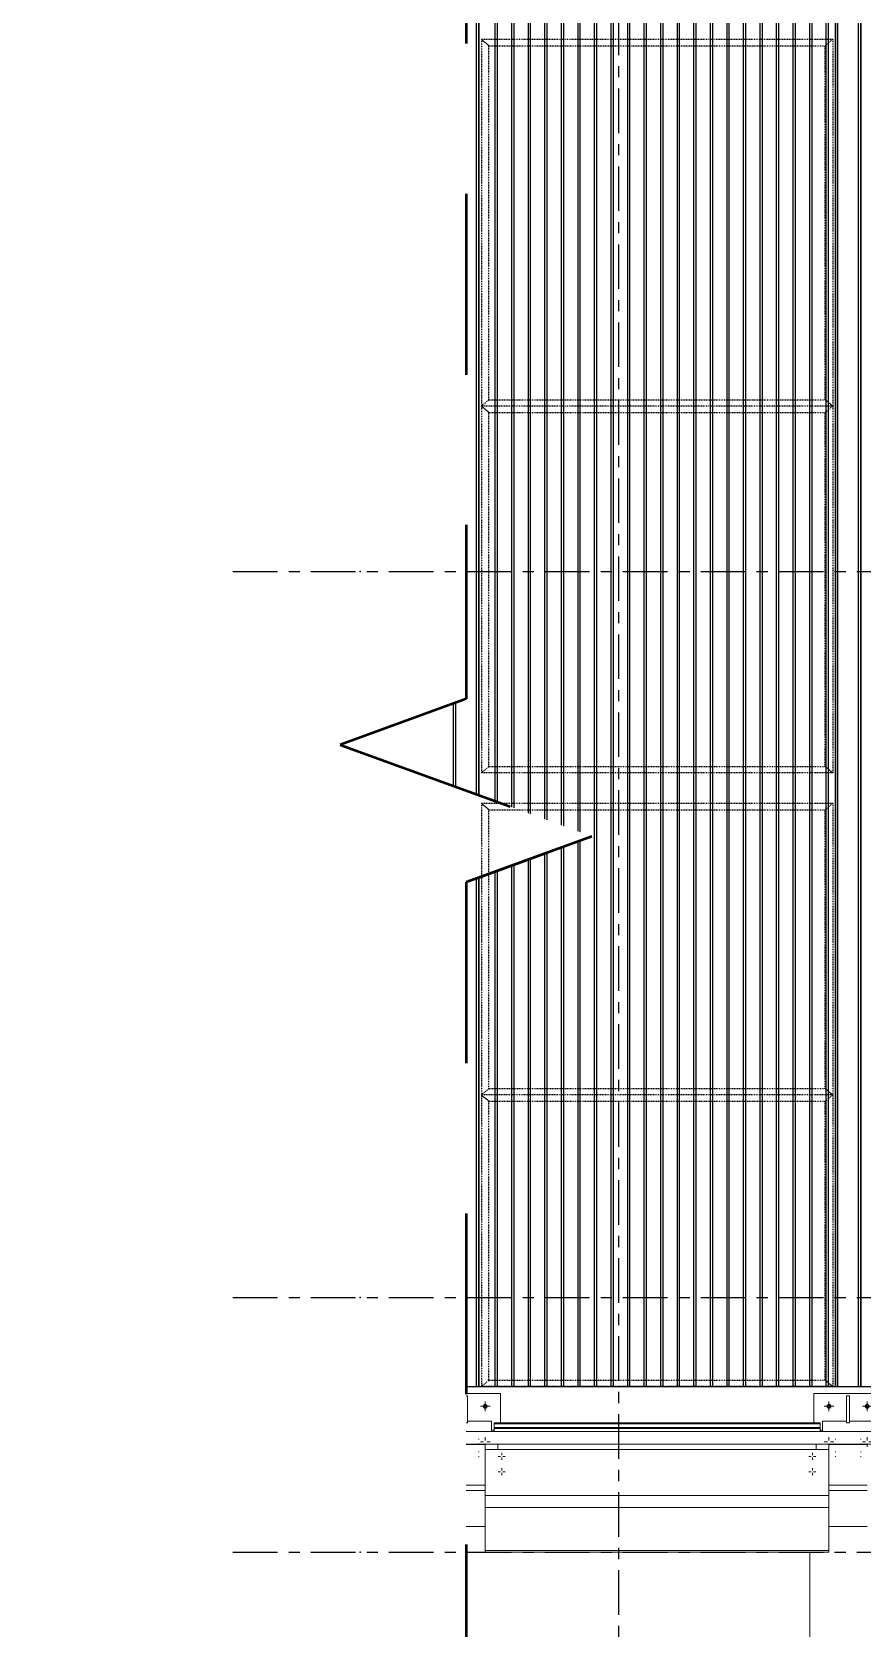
# Model space of a CAD drawing. Header units: millimetres. Extents: x 3774 to 718460, y -768339 to 192544.
# Drawn here: x 435251 to 438511, y -728615 to -722347 of the extents above; entities that cross this region are included whole.
import ezdxf
from ezdxf.enums import TextEntityAlignment as Align
from ezdxf.xclip import XClip

# ---------------------------------------------------------------- set-up
doc = ezdxf.new("R2010")
doc.units = ezdxf.units.MM
doc.header["$XCLIPFRAME"] = 0
doc.set_wipeout_variables(frame=1)
for name, pattern in [('TA_GL_000.70000', [1.925, 0.7, -0.175, 0.175, -0.175, 0.7]), ('TA_HL_001.00000', [6.5, 3.55, -2.95]), ('TA_HL_004.00000', [26, 14.2, -11.8]), ('XKITLINE00', [0]), ('XKITLINE02', [4, 2, -2])]:
    doc.linetypes.add(name, pattern=pattern)
for name, color, linetype in [('000 - 0_SYM_DWG_BREAKER_MAIN_COLOR_1', 7, 'Continuous'), ('000 - 0_SYM_DWG_BREAKER_WIPEOUT_', 7, 'Continuous'), ('000 - 0_SYM_DWG_GRID-BUBBLE_MAIN_COLOR_1', 7, 'Continuous'), ('000 - 0_SYM_DWG_GRIDLINE_MAIN_COLOR_251', 7, 'Continuous'), ('010 - ASPG_EXTR_MAIN_COLOR_2', 7, 'Continuous'), ('010 - ASPG_EXTR_WIPEOUT_', 7, 'Continuous'), ('010 - ASPG_FRAMING_MAIN_COLOR_1', 7, 'Continuous'), ('010 - ASPG_FRAMING_SUB_COLOR_2', 7, 'Continuous'), ('010 - ASPG_FRAMING_SUB_COLOR_3', 7, 'Continuous')]:
    doc.layers.add(name, color=color, linetype=linetype)
doc.layers.add('Bolt', color=7, linetype='Continuous', lineweight=0)
doc.layers.add('Part', color=7, linetype='Continuous', lineweight=0)
doc.styles.add('ARIAL', font='arial.ttf')
doc.styles.add('TA', font='', dxfattribs={"height": 4.5})
doc.styles.get('TA').set_extended_font_data('Cordia New')

# ---------------------------------------------------------------- blocks, each defined once
blk = doc.blocks.new('*U5909')
at = {"color": 7}
blk.add_wipeout([(28.31, 203.14), (0, 202.87), (0, 7.2), (9.89, 3.6), (-9.89, -3.6), (0, -7.2), (0, -167.12), (28.31, -166.85)], dxfattribs=at).dxf.layer = '000 - 0_SYM_DWG_BREAKER_WIPEOUT_'
at = {"layer": '000 - 0_SYM_DWG_BREAKER_MAIN_COLOR_1', "color": 7, "linetype": 'ByBlock', "lineweight": -2}
for p, q in [((0, 202.87), (0, 7.2)), ((0, 7.2), (9.89, 3.6)), ((9.89, 3.6), (-9.89, -3.6)), ((-9.89, -3.6), (0, -7.2)), ((0, -7.2), (0, -167.12))]:
    blk.add_line(p, q, dxfattribs=at)
blk = doc.blocks.new('*A6193501')
at = {"layer": 'Part', "color": 7, "linetype": 'XKITLINE00', "lineweight": 0}
blk.add_line((2179.569525, -87.253462), (2328.969438, -87.253462), dxfattribs=at)
blk = doc.blocks.new('*A6203502')
at = {"layer": 'Part', "color": 7, "linetype": 'XKITLINE00', "lineweight": 0}
for p, q in [((2286.209518, -104.053462), (2264.929525, -104.053462)), ((2264.929525, -104.573462), (2264.929525, -104.053462)), ((2286.209518, -104.573462), (2286.209518, -104.053462)), ((2286.209518, -104.573462), (2264.929525, -104.573462))]:
    blk.add_line(p, q, dxfattribs=at)
blk = doc.blocks.new('*A6213503')
at = {"layer": 'Part', "color": 7, "linetype": 'XKITLINE00', "lineweight": 0}
for p, q in [((2283.569603, -104.573462), (2283.569603, -104.621462)), ((2283.569603, -104.621462), (2284.369603, -104.621462)), ((2284.369603, -104.621462), (2284.369603, -104.573462))]:
    blk.add_line(p, q, dxfattribs=at)
blk = doc.blocks.new('*A6243506')
at = {"layer": 'Part', "color": 7, "linetype": 'XKITLINE00', "lineweight": 0}
for p, q in [((2286.209518, -92.053462), (2264.929525, -92.053462)), ((2264.929525, -92.573462), (2264.929525, -92.053462)), ((2286.209518, -92.573462), (2286.209518, -92.053462)), ((2286.209518, -92.573462), (2264.929525, -92.573462))]:
    blk.add_line(p, q, dxfattribs=at)
blk = doc.blocks.new('*A6293511')
at = {"layer": 'Part', "color": 7, "linetype": 'XKITLINE00', "lineweight": 0}
for p, q in [((2283.569603, -92.573462), (2283.569603, -92.621462)), ((2283.569603, -92.621462), (2284.369603, -92.621462)), ((2284.369603, -92.621462), (2284.369603, -92.573462))]:
    blk.add_line(p, q, dxfattribs=at)
blk = doc.blocks.new('*A6303512')
at = {"layer": 'Part', "color": 7, "linetype": 'XKITLINE00', "lineweight": 0}
for p, q in [((2283.089603, -87.413462), (2282.929603, -87.253462)), ((2284.849603, -87.413462), (2283.089603, -87.413462)), ((2285.009603, -87.253462), (2284.849603, -87.413462))]:
    blk.add_line(p, q, dxfattribs=at)
blk = doc.blocks.new('*A6313513')
at = {"layer": 'Part', "color": 7, "linetype": 'XKITLINE00', "lineweight": 0}
for p, q in [((2283.089603, -87.493462), (2283.089603, -87.413462)), ((2283.089603, -87.413462), (2284.849603, -87.413462)), ((2283.089603, -87.493462), (2284.849603, -87.493462)), ((2284.849603, -87.493462), (2284.849603, -87.413462))]:
    blk.add_line(p, q, dxfattribs=at)
blk = doc.blocks.new('*A6363518')
at = {"layer": 'Part', "color": 7, "linetype": 'XKITLINE00', "lineweight": 0}
for p, q in [((2328.169484, -128.668902), (2192.969406, -128.668902)), ((2328.169484, -129.068902), (2192.969406, -129.068902))]:
    blk.add_line(p, q, dxfattribs=at)
blk = doc.blocks.new('*A6373519')
at = {"layer": 'Part', "color": 7, "linetype": 'XKITLINE00', "lineweight": 0}
for p, q in [((2328.969518, -124.453462), (2179.563596, -124.453462)), ((2274.969484, -131.653462), (2276.169484, -131.653462)), ((2286.969484, -131.653462), (2288.169484, -131.653462))]:
    blk.add_line(p, q, dxfattribs=at)
blk = doc.blocks.new('*A6383520')
at = {"layer": 'Part', "color": 7, "linetype": 'XKITLINE00', "lineweight": 0}
for p, q in [((2284.369603, -87.573462), (2283.569603, -87.573462)), ((2283.569603, -92.053462), (2283.569603, -87.573462)), ((2284.369603, -92.053462), (2284.369603, -87.573462)), ((2283.569603, -104.053462), (2283.569603, -92.621462)), ((2284.369603, -104.053462), (2284.369603, -92.621462)), ((2283.569603, -116.053462), (2283.569603, -104.621462)), ((2284.369603, -116.053462), (2284.369603, -104.621462)), ((2283.569603, -124.133462), (2283.569603, -116.621462)), ((2284.369603, -124.133462), (2284.369603, -116.621462)), ((2283.569603, -124.133462), (2284.369603, -124.133462))]:
    blk.add_line(p, q, dxfattribs=at)
blk = doc.blocks.new('*A6393521')
at = {"layer": 'Part', "color": 7, "linetype": 'XKITLINE00', "lineweight": 0}
for p, q in [((2276.169484, -131.053462), (2276.169484, -129.233462)), ((2286.969484, -129.233462), (2276.169484, -129.233462)), ((2286.969484, -132.405462), (2286.969484, -129.233462)), ((2276.169484, -130.67527), (2286.969484, -130.67527)), ((2276.169484, -131.053462), (2276.169484, -132.453462)), ((2286.969484, -131.053462), (2276.169484, -131.053462)), ((2276.169484, -132.405462), (2286.969484, -132.405462)), ((2286.969484, -132.453462), (2276.169484, -132.453462)), ((2286.969484, -132.405462), (2286.969484, -132.453462))]:
    blk.add_line(p, q, dxfattribs=at)
blk = doc.blocks.new('*A6403522')
at = {"layer": 'Part', "color": 7, "linetype": 'XKITLINE00', "lineweight": 0}
for p, q in [((2286.209518, -116.053462), (2264.929525, -116.053462)), ((2264.929525, -116.573462), (2264.929525, -116.053462)), ((2286.209518, -116.573462), (2286.209518, -116.053462)), ((2286.209518, -116.573462), (2264.929525, -116.573462))]:
    blk.add_line(p, q, dxfattribs=at)
blk = doc.blocks.new('*A6413523')
at = {"layer": 'Part', "color": 7, "linetype": 'XKITLINE00', "lineweight": 0}
for p, q in [((2276.36952, -128.619931), (2276.44952, -128.619931)), ((2276.36952, -128.622652), (2276.44952, -128.622652)), ((2276.44952, -128.391525), (2276.44952, -128.535285)), ((2276.44952, -128.391525), (2286.68952, -128.391525)), ((2276.44952, -128.422926), (2286.68952, -128.422926)), ((2286.68952, -128.391525), (2286.68952, -128.535285)), ((2286.68952, -128.619931), (2286.76952, -128.619931)), ((2286.68952, -128.622652), (2286.76952, -128.622652))]:
    blk.add_line(p, q, dxfattribs=at)
blk = doc.blocks.new('*A6423524')
at = {"layer": 'Part', "color": 7, "linetype": 'XKITLINE00', "lineweight": 0}
for p, q in [((2276.44952, -128.668902), (2276.44952, -128.535285)), ((2276.44952, -128.535285), (2286.68952, -128.535285)), ((2276.44952, -128.566686), (2286.68952, -128.566686)), ((2286.68952, -128.535285), (2286.68952, -128.668902))]:
    blk.add_line(p, q, dxfattribs=at)
blk = doc.blocks.new('*A6433525')
at = {"layer": 'Part', "color": 7, "linetype": 'XKITLINE00', "lineweight": 0}
for p, q in [((2284.849603, -124.213462), (2283.089603, -124.213462)), ((2283.089603, -124.213462), (2283.089603, -124.293462)), ((2284.849603, -124.293462), (2283.089603, -124.293462)), ((2284.849603, -124.213462), (2284.849603, -124.293462))]:
    blk.add_line(p, q, dxfattribs=at)
blk = doc.blocks.new('*A6443526')
at = {"layer": 'Part', "color": 7, "linetype": 'XKITLINE00', "lineweight": 0}
for p, q in [((2282.929603, -124.453462), (2283.089603, -124.293462)), ((2283.089603, -124.293462), (2284.849603, -124.293462)), ((2284.849603, -124.293462), (2285.009603, -124.453462))]:
    blk.add_line(p, q, dxfattribs=at)
blk = doc.blocks.new('*A6453527')
at = {"layer": 'Part', "color": 7, "linetype": 'XKITLINE00', "lineweight": 0}
for p, q in [((2283.905603, -124.173462), (2283.465603, -124.173462)), ((2283.465603, -124.173462), (2283.465603, -124.213462)), ((2283.905603, -124.133462), (2283.905603, -124.173462)), ((2283.945603, -124.213462), (2283.945603, -124.133462))]:
    blk.add_line(p, q, dxfattribs=at)
blk = doc.blocks.new('*A6463528')
at = {"layer": 'Part', "color": 7, "linetype": 'XKITLINE00', "lineweight": 0}
for p, q in [((2286.569484, -129.068902), (2276.569406, -129.068902)), ((2276.569406, -129.068902), (2276.569406, -129.233462)), ((2286.569484, -129.233462), (2286.569484, -129.068902))]:
    blk.add_line(p, q, dxfattribs=at)
blk = doc.blocks.new('*A6473529')
at = {"layer": 'Part', "color": 7, "linetype": 'XKITLINE00', "lineweight": 0}
for p, q in [((2283.569603, -116.573462), (2283.569603, -116.621462)), ((2283.569603, -116.621462), (2284.369603, -116.621462)), ((2284.369603, -116.621462), (2284.369603, -116.573462))]:
    blk.add_line(p, q, dxfattribs=at)
blk = doc.blocks.new('*A6713553')
at = {"layer": 'Bolt'}
for points in [[(2283.674, -104.573), (2283.674, -104.525), (2283.786, -104.525), (2283.786, -104.573)], [(2283.674, -104.621), (2283.674, -104.573), (2283.786, -104.573), (2283.786, -104.621)], [(2284.154, -104.573), (2284.154, -104.525), (2284.266, -104.525), (2284.266, -104.573)], [(2284.154, -104.621), (2284.154, -104.573), (2284.266, -104.573), (2284.266, -104.621)]]:
    blk.add_hatch(color=7, dxfattribs=at).paths.add_polyline_path(points, flags=17)
at = {"layer": 'Bolt', "color": 7, "linetype": 'XKITLINE00', "lineweight": 0}
for p, q in [((2283.674, -104.573), (2283.674, -104.525)), ((2283.674, -104.621), (2283.674, -104.573)), ((2283.73, -104.685), (2283.73, -104.341)), ((2283.786, -104.573), (2283.786, -104.525)), ((2283.786, -104.621), (2283.786, -104.573)), ((2284.154, -104.573), (2284.154, -104.525)), ((2284.154, -104.621), (2284.154, -104.573)), ((2284.21, -104.685), (2284.21, -104.341)), ((2284.266, -104.573), (2284.266, -104.525)), ((2284.266, -104.621), (2284.266, -104.573))]:
    blk.add_line(p, q, dxfattribs=at)
blk = doc.blocks.new('*A6743556')
at = {"layer": 'Bolt'}
for points in [[(2283.674, -92.573), (2283.674, -92.525), (2283.786, -92.525), (2283.786, -92.573)], [(2283.674, -92.621), (2283.674, -92.573), (2283.786, -92.573), (2283.786, -92.621)], [(2284.154, -92.573), (2284.154, -92.525), (2284.266, -92.525), (2284.266, -92.573)], [(2284.154, -92.621), (2284.154, -92.573), (2284.266, -92.573), (2284.266, -92.621)]]:
    blk.add_hatch(color=7, dxfattribs=at).paths.add_polyline_path(points, flags=17)
at = {"layer": 'Bolt', "color": 7, "linetype": 'XKITLINE00', "lineweight": 0}
for p, q in [((2283.674, -92.573), (2283.674, -92.525)), ((2283.674, -92.621), (2283.674, -92.573)), ((2283.73, -92.685), (2283.73, -92.341)), ((2283.786, -92.573), (2283.786, -92.525)), ((2283.786, -92.621), (2283.786, -92.573)), ((2284.154, -92.573), (2284.154, -92.525)), ((2284.154, -92.621), (2284.154, -92.573)), ((2284.21, -92.685), (2284.21, -92.341)), ((2284.266, -92.573), (2284.266, -92.525)), ((2284.266, -92.621), (2284.266, -92.573))]:
    blk.add_line(p, q, dxfattribs=at)
blk = doc.blocks.new('*A6753557')
at = {"layer": 'Bolt'}
for points in [[(2283.386, -87.413), (2283.386, -87.493), (2283.274, -87.493), (2283.274, -87.413)], [(2284.666, -87.413), (2284.666, -87.493), (2284.554, -87.493), (2284.554, -87.413)]]:
    blk.add_hatch(color=7, dxfattribs=at).paths.add_polyline_path(points, flags=17)
at = {"layer": 'Bolt', "color": 7, "linetype": 'XKITLINE00', "lineweight": 0}
for p, q in [((2283.274, -87.413), (2283.274, -87.493)), ((2283.33, -87.35), (2283.33, -87.693)), ((2283.386, -87.413), (2283.386, -87.493)), ((2284.554, -87.413), (2284.554, -87.493)), ((2284.61, -87.35), (2284.61, -87.693)), ((2284.666, -87.413), (2284.666, -87.493))]:
    blk.add_line(p, q, dxfattribs=at)
blk = doc.blocks.new('*A6803562')
at = {"layer": 'Bolt'}
for points in [[(2283.386, -124.213), (2283.386, -124.293), (2283.274, -124.293), (2283.274, -124.213)], [(2284.666, -124.213), (2284.666, -124.293), (2284.554, -124.293), (2284.554, -124.213)]]:
    blk.add_hatch(color=7, dxfattribs=at).paths.add_polyline_path(points, flags=17)
at = {"layer": 'Bolt', "color": 7, "linetype": 'XKITLINE00', "lineweight": 0}
for p, q in [((2283.274, -124.293), (2283.274, -124.213)), ((2283.33, -124.357), (2283.33, -124.013)), ((2283.386, -124.293), (2283.386, -124.213)), ((2284.554, -124.293), (2284.554, -124.213)), ((2284.61, -124.357), (2284.61, -124.013)), ((2284.666, -124.293), (2284.666, -124.213))]:
    blk.add_line(p, q, dxfattribs=at)
blk = doc.blocks.new('*A6813563')
at = {"layer": 'Bolt'}
for points in [[(2283.674, -116.573), (2283.674, -116.525), (2283.786, -116.525), (2283.786, -116.573)], [(2283.674, -116.621), (2283.674, -116.573), (2283.786, -116.573), (2283.786, -116.621)], [(2284.154, -116.573), (2284.154, -116.525), (2284.266, -116.525), (2284.266, -116.573)], [(2284.154, -116.621), (2284.154, -116.573), (2284.266, -116.573), (2284.266, -116.621)]]:
    blk.add_hatch(color=7, dxfattribs=at).paths.add_polyline_path(points, flags=17)
at = {"layer": 'Bolt', "color": 7, "linetype": 'XKITLINE00', "lineweight": 0}
for p, q in [((2283.674, -116.573), (2283.674, -116.525)), ((2283.674, -116.621), (2283.674, -116.573)), ((2283.73, -116.685), (2283.73, -116.341)), ((2283.786, -116.573), (2283.786, -116.525)), ((2283.786, -116.621), (2283.786, -116.573)), ((2284.154, -116.573), (2284.154, -116.525)), ((2284.154, -116.621), (2284.154, -116.573)), ((2284.21, -116.685), (2284.21, -116.341)), ((2284.266, -116.573), (2284.266, -116.525)), ((2284.266, -116.621), (2284.266, -116.573))]:
    blk.add_line(p, q, dxfattribs=at)
blk = doc.blocks.new('*A11274009')
at = {"layer": 'Part', "color": 7, "linetype": 'XKITLINE00', "lineweight": 0}
for p, q in [((2274.76952, -128.344459), (2275.52152, -128.344459)), ((2274.76952, -128.668902), (2274.76952, -128.344459)), ((2275.61752, -128.344459), (2276.36952, -128.344459)), ((2276.36952, -128.668902), (2276.36952, -128.344459))]:
    blk.add_line(p, q, dxfattribs=at)
blk = doc.blocks.new('*A11284010')
at = {"layer": 'Part', "color": 7, "linetype": 'XKITLINE00', "lineweight": 0}
for p, q in [((2275.61752, -127.544569), (2275.52152, -127.544569)), ((2275.52152, -128.395979), (2275.52152, -127.544569)), ((2275.61752, -128.395979), (2275.61752, -127.544569)), ((2275.61752, -128.395979), (2275.52152, -128.395979))]:
    blk.add_line(p, q, dxfattribs=at)
blk = doc.blocks.new('*A11294011')
at = {"layer": 'Part', "color": 7, "linetype": 'XKITLINE00', "lineweight": 0}
for p, q in [((2274.489552, -127.474849), (2276.649552, -127.474849)), ((2274.489552, -128.391525), (2274.489552, -127.474849)), ((2276.649552, -127.474849), (2276.649552, -128.391525)), ((2274.969484, -130.514849), (2276.169484, -130.514849))]:
    blk.add_line(p, q, dxfattribs=at)
blk = doc.blocks.new('*A11304012')
at = {"layer": 'Part', "color": 7, "linetype": 'XKITLINE00', "lineweight": 0}
for p, q in [((2274.969484, -129.069203), (2276.169406, -129.069203)), ((2274.969484, -130.349203), (2276.169484, -130.349203))]:
    blk.add_line(p, q, dxfattribs=at)
blk = doc.blocks.new('*A11314013')
at = {"layer": 'Part', "color": 7, "linetype": 'XKITLINE00', "lineweight": 0}
for p, q in [((2276.569406, -129.068902), (2276.169406, -129.068902)), ((2276.169406, -129.068902), (2276.169406, -129.233462)), ((2276.569406, -129.233462), (2276.569406, -129.068902))]:
    blk.add_line(p, q, dxfattribs=at)
blk = doc.blocks.new('*A11414023')
at = {"layer": 'Bolt', "color": 7, "linetype": 'XKITLINE02', "lineweight": 0}
for p, q in [((2275.96953, -128.896369), (2275.96953, -128.916299)), ((2275.96953, -129.295829), (2275.96953, -129.315758))]:
    blk.add_line(p, q, dxfattribs=at)
blk = doc.blocks.new('*A11424024')
at = {"layer": 'Bolt'}
for points in [[(2274.894, -127.867), (2274.895, -127.86), (2274.897, -127.853), (2274.899, -127.846), (2274.903, -127.839), (2274.906, -127.833), (2274.911, -127.827), (2274.916, -127.821), (2274.921, -127.816), (2274.927, -127.812), (2274.934, -127.808), (2274.94, -127.805), (2274.947, -127.802), (2274.955, -127.8), (2274.962, -127.799), (2274.97, -127.799), (2274.977, -127.799), (2274.984, -127.8), (2274.992, -127.802), (2274.999, -127.805), (2275.005, -127.808), (2275.012, -127.812), (2275.018, -127.816), (2275.023, -127.821), (2275.028, -127.827), (2275.033, -127.833), (2275.037, -127.839), (2275.04, -127.846), (2275.042, -127.853), (2275.044, -127.86), (2275.045, -127.867), (2275.046, -127.875), (2275.045, -127.882), (2275.044, -127.89), (2275.042, -127.897), (2275.04, -127.904), (2275.037, -127.911), (2275.033, -127.917), (2275.028, -127.923), (2275.023, -127.929), (2275.018, -127.934), (2275.012, -127.938), (2275.005, -127.942), (2274.999, -127.945), (2274.992, -127.948), (2274.984, -127.949), (2274.977, -127.95), (2274.97, -127.951), (2274.962, -127.95), (2274.955, -127.949), (2274.947, -127.948), (2274.94, -127.945), (2274.934, -127.942), (2274.927, -127.938), (2274.921, -127.934), (2274.916, -127.929), (2274.911, -127.923), (2274.906, -127.917), (2274.903, -127.911), (2274.899, -127.904), (2274.897, -127.897), (2274.895, -127.89), (2274.894, -127.882), (2274.894, -127.875)], [(2276.094, -127.867), (2276.095, -127.86), (2276.097, -127.853), (2276.099, -127.846), (2276.103, -127.839), (2276.106, -127.833), (2276.111, -127.827), (2276.116, -127.821), (2276.121, -127.816), (2276.127, -127.812), (2276.134, -127.808), (2276.14, -127.805), (2276.147, -127.802), (2276.155, -127.8), (2276.162, -127.799), (2276.17, -127.799), (2276.177, -127.799), (2276.184, -127.8), (2276.192, -127.802), (2276.199, -127.805), (2276.205, -127.808), (2276.212, -127.812), (2276.218, -127.816), (2276.223, -127.821), (2276.228, -127.827), (2276.233, -127.833), (2276.237, -127.839), (2276.24, -127.846), (2276.242, -127.853), (2276.244, -127.86), (2276.245, -127.867), (2276.246, -127.875), (2276.245, -127.882), (2276.244, -127.89), (2276.242, -127.897), (2276.24, -127.904), (2276.237, -127.911), (2276.233, -127.917), (2276.228, -127.923), (2276.223, -127.929), (2276.218, -127.934), (2276.212, -127.938), (2276.205, -127.942), (2276.199, -127.945), (2276.192, -127.948), (2276.184, -127.949), (2276.177, -127.95), (2276.17, -127.951), (2276.162, -127.95), (2276.155, -127.949), (2276.147, -127.948), (2276.14, -127.945), (2276.134, -127.942), (2276.127, -127.938), (2276.121, -127.934), (2276.116, -127.929), (2276.111, -127.923), (2276.106, -127.917), (2276.103, -127.911), (2276.099, -127.904), (2276.097, -127.897), (2276.095, -127.89), (2276.094, -127.882), (2276.094, -127.875)]]:
    blk.add_hatch(color=7, dxfattribs=at).paths.add_polyline_path(points, flags=17)
at = {"layer": 'Bolt', "color": 7, "linetype": 'XKITLINE00', "lineweight": 0}
for p, q in [((2274.97, -128.027), (2274.97, -127.723)), ((2276.17, -128.027), (2276.17, -127.723)), ((2274.818, -127.875), (2275.122, -127.875)), ((2276.018, -127.875), (2276.322, -127.875)), ((2274.97, -128.843), (2274.97, -128.944)), ((2276.17, -128.843), (2276.17, -128.944)), ((2274.818, -128.995), (2274.919, -128.995)), ((2274.97, -129.147), (2274.97, -129.046)), ((2275.122, -128.995), (2275.02, -128.995)), ((2276.018, -128.995), (2276.119, -128.995)), ((2276.17, -129.147), (2276.17, -129.046)), ((2276.322, -128.995), (2276.22, -128.995))]:
    blk.add_line(p, q, dxfattribs=at)
blk = doc.blocks.new('*A11434025')
at = {"layer": 'Bolt', "color": 7, "linetype": 'XKITLINE02', "lineweight": 0}
for p, q in [((2275.96953, -129.040129), (2275.96953, -129.060059)), ((2275.96953, -129.439589), (2275.96953, -129.459518))]:
    blk.add_line(p, q, dxfattribs=at)
blk = doc.blocks.new('*A11444026')
at = {"layer": 'Bolt', "color": 7, "linetype": 'XKITLINE00', "lineweight": 0}
for p, q in [((2276.68952, -129.337286), (2276.68952, -129.411878)), ((2276.57752, -129.449286), (2276.652112, -129.449286)), ((2276.68952, -129.561286), (2276.68952, -129.486694)), ((2276.68952, -129.817286), (2276.68952, -129.891878)), ((2276.80152, -129.449286), (2276.726928, -129.449286)), ((2276.57752, -129.929286), (2276.652112, -129.929286)), ((2276.68952, -130.041286), (2276.68952, -129.966694)), ((2276.80152, -129.929286), (2276.726928, -129.929286))]:
    blk.add_line(p, q, dxfattribs=at)
blk = doc.blocks.new('*A13394221')
at = {"layer": 'Part', "color": 7, "linetype": 'XKITLINE00', "lineweight": 0}
blk.add_line((2286.369525, -124.453462), (2286.369525, -87.253462), dxfattribs=at)
blk = doc.blocks.new('*A13534235')
at = {"layer": 'Part', "color": 7, "linetype": 'XKITLINE00', "lineweight": 0}
for p, q in [((2287.61752, -127.544569), (2287.52152, -127.544569)), ((2287.52152, -128.395979), (2287.52152, -127.544569)), ((2287.61752, -128.395979), (2287.61752, -127.544569)), ((2287.61752, -128.395979), (2287.52152, -128.395979))]:
    blk.add_line(p, q, dxfattribs=at)
blk = doc.blocks.new('*A13544236')
at = {"layer": 'Part', "color": 7, "linetype": 'XKITLINE00', "lineweight": 0}
for p, q in [((2286.489552, -127.474849), (2288.649552, -127.474849)), ((2286.489552, -128.391525), (2286.489552, -127.474849)), ((2288.649552, -127.474849), (2288.649552, -128.391525)), ((2286.969484, -130.514849), (2288.169484, -130.514849))]:
    blk.add_line(p, q, dxfattribs=at)
blk = doc.blocks.new('*A13604242')
at = {"layer": 'Part', "color": 7, "linetype": 'XKITLINE00', "lineweight": 0}
for p, q in [((2286.969484, -129.069203), (2288.169406, -129.069203)), ((2286.969484, -130.349203), (2288.169484, -130.349203))]:
    blk.add_line(p, q, dxfattribs=at)
blk = doc.blocks.new('*A13624244')
at = {"layer": 'Part', "color": 7, "linetype": 'XKITLINE00', "lineweight": 0}
for p, q in [((2286.569484, -129.068902), (2286.969484, -129.068902)), ((2286.569484, -129.233462), (2286.569484, -129.068902)), ((2286.969484, -129.068902), (2286.969484, -129.233462))]:
    blk.add_line(p, q, dxfattribs=at)
blk = doc.blocks.new('*A13654247')
at = {"layer": 'Part', "color": 7, "linetype": 'XKITLINE00', "lineweight": 0}
for p, q in [((2283.945603, -117.421462), (2283.945603, -116.621462)), ((2283.945603, -116.621462), (2283.993603, -116.621462)), ((2283.993603, -117.421462), (2283.993603, -116.621462)), ((2283.945603, -116.861462), (2283.993603, -116.861462)), ((2283.945603, -117.421462), (2283.993603, -117.421462))]:
    blk.add_line(p, q, dxfattribs=at)
blk = doc.blocks.new('*A13704252')
at = {"layer": 'Bolt', "color": 7, "linetype": 'XKITLINE02', "lineweight": 0}
for p, q in [((2283.945603, -87.717462), (2283.993603, -87.717462)), ((2283.993603, -87.717462), (2284.033603, -87.717462)), ((2283.882243, -87.773462), (2284.225603, -87.773462)), ((2283.945603, -87.829462), (2283.993603, -87.829462)), ((2283.993603, -87.829462), (2284.033603, -87.829462))]:
    blk.add_line(p, q, dxfattribs=at)
blk = doc.blocks.new('*A13804262')
at = {"layer": 'Bolt', "color": 7, "linetype": 'XKITLINE02', "lineweight": 0}
for p, q in [((2287.16952, -128.896369), (2287.16952, -128.916299)), ((2287.16952, -129.295829), (2287.16952, -129.315758))]:
    blk.add_line(p, q, dxfattribs=at)
blk = doc.blocks.new('*A13814263')
at = {"layer": 'Bolt', "color": 7, "linetype": 'XKITLINE02', "lineweight": 0}
for p, q in [((2287.96953, -128.896369), (2287.96953, -128.916299)), ((2287.96953, -129.295829), (2287.96953, -129.315758))]:
    blk.add_line(p, q, dxfattribs=at)
blk = doc.blocks.new('*A13824264')
at = {"layer": 'Bolt'}
for points in [[(2286.894, -127.867), (2286.895, -127.86), (2286.897, -127.853), (2286.899, -127.846), (2286.903, -127.839), (2286.906, -127.833), (2286.911, -127.827), (2286.916, -127.821), (2286.921, -127.816), (2286.927, -127.812), (2286.934, -127.808), (2286.94, -127.805), (2286.947, -127.802), (2286.955, -127.8), (2286.962, -127.799), (2286.97, -127.799), (2286.977, -127.799), (2286.984, -127.8), (2286.992, -127.802), (2286.999, -127.805), (2287.005, -127.808), (2287.012, -127.812), (2287.018, -127.816), (2287.023, -127.821), (2287.028, -127.827), (2287.033, -127.833), (2287.037, -127.839), (2287.04, -127.846), (2287.042, -127.853), (2287.044, -127.86), (2287.045, -127.867), (2287.046, -127.875), (2287.045, -127.882), (2287.044, -127.89), (2287.042, -127.897), (2287.04, -127.904), (2287.037, -127.911), (2287.033, -127.917), (2287.028, -127.923), (2287.023, -127.929), (2287.018, -127.934), (2287.012, -127.938), (2287.005, -127.942), (2286.999, -127.945), (2286.992, -127.948), (2286.984, -127.949), (2286.977, -127.95), (2286.97, -127.951), (2286.962, -127.95), (2286.955, -127.949), (2286.947, -127.948), (2286.94, -127.945), (2286.934, -127.942), (2286.927, -127.938), (2286.921, -127.934), (2286.916, -127.929), (2286.911, -127.923), (2286.906, -127.917), (2286.903, -127.911), (2286.899, -127.904), (2286.897, -127.897), (2286.895, -127.89), (2286.894, -127.882), (2286.894, -127.875)], [(2288.094, -127.867), (2288.095, -127.86), (2288.097, -127.853), (2288.099, -127.846), (2288.103, -127.839), (2288.106, -127.833), (2288.111, -127.827), (2288.116, -127.821), (2288.121, -127.816), (2288.127, -127.812), (2288.134, -127.808), (2288.14, -127.805), (2288.147, -127.802), (2288.155, -127.8), (2288.162, -127.799), (2288.17, -127.799), (2288.177, -127.799), (2288.184, -127.8), (2288.192, -127.802), (2288.199, -127.805), (2288.205, -127.808), (2288.212, -127.812), (2288.218, -127.816), (2288.223, -127.821), (2288.228, -127.827), (2288.233, -127.833), (2288.237, -127.839), (2288.24, -127.846), (2288.242, -127.853), (2288.244, -127.86), (2288.245, -127.867), (2288.246, -127.875), (2288.245, -127.882), (2288.244, -127.89), (2288.242, -127.897), (2288.24, -127.904), (2288.237, -127.911), (2288.233, -127.917), (2288.228, -127.923), (2288.223, -127.929), (2288.218, -127.934), (2288.212, -127.938), (2288.205, -127.942), (2288.199, -127.945), (2288.192, -127.948), (2288.184, -127.949), (2288.177, -127.95), (2288.17, -127.951), (2288.162, -127.95), (2288.155, -127.949), (2288.147, -127.948), (2288.14, -127.945), (2288.134, -127.942), (2288.127, -127.938), (2288.121, -127.934), (2288.116, -127.929), (2288.111, -127.923), (2288.106, -127.917), (2288.103, -127.911), (2288.099, -127.904), (2288.097, -127.897), (2288.095, -127.89), (2288.094, -127.882), (2288.094, -127.875)]]:
    blk.add_hatch(color=7, dxfattribs=at).paths.add_polyline_path(points, flags=17)
at = {"layer": 'Bolt', "color": 7, "linetype": 'XKITLINE00', "lineweight": 0}
for p, q in [((2286.97, -128.027), (2286.97, -127.723)), ((2288.17, -128.027), (2288.17, -127.723)), ((2286.818, -127.875), (2287.122, -127.875)), ((2288.018, -127.875), (2288.322, -127.875)), ((2286.97, -128.843), (2286.97, -128.944)), ((2288.17, -128.843), (2288.17, -128.944)), ((2286.818, -128.995), (2286.919, -128.995)), ((2286.97, -129.147), (2286.97, -129.046)), ((2287.122, -128.995), (2287.02, -128.995)), ((2288.018, -128.995), (2288.119, -128.995)), ((2288.17, -129.147), (2288.17, -129.046)), ((2288.322, -128.995), (2288.22, -128.995))]:
    blk.add_line(p, q, dxfattribs=at)
blk = doc.blocks.new('*A13834265')
at = {"layer": 'Bolt', "color": 7, "linetype": 'XKITLINE02', "lineweight": 0}
for p, q in [((2287.16952, -129.040129), (2287.16952, -129.060059)), ((2287.16952, -129.439589), (2287.16952, -129.459518))]:
    blk.add_line(p, q, dxfattribs=at)
blk = doc.blocks.new('*A13844266')
at = {"layer": 'Bolt', "color": 7, "linetype": 'XKITLINE02', "lineweight": 0}
for p, q in [((2287.96953, -129.040129), (2287.96953, -129.060059)), ((2287.96953, -129.439589), (2287.96953, -129.459518))]:
    blk.add_line(p, q, dxfattribs=at)
blk = doc.blocks.new('*A13854267')
at = {"layer": 'Bolt', "color": 7, "linetype": 'XKITLINE02', "lineweight": 0}
for p, q in [((2284.056963, -123.933462), (2283.713603, -123.933462)), ((2283.945603, -123.877462), (2283.905603, -123.877462)), ((2283.945603, -123.989462), (2283.905603, -123.989462)), ((2283.993603, -123.877462), (2283.945603, -123.877462)), ((2283.993603, -123.989462), (2283.945603, -123.989462))]:
    blk.add_line(p, q, dxfattribs=at)
blk = doc.blocks.new('*A13894271')
at = {"layer": 'Bolt', "color": 7, "linetype": 'XKITLINE00', "lineweight": 0}
for p, q in [((2286.44952, -129.337286), (2286.44952, -129.411878)), ((2286.33752, -129.449286), (2286.412112, -129.449286)), ((2286.44952, -129.561286), (2286.44952, -129.486694)), ((2286.44952, -129.817286), (2286.44952, -129.891878)), ((2286.56152, -129.449286), (2286.486928, -129.449286)), ((2286.33752, -129.929286), (2286.412112, -129.929286)), ((2286.44952, -130.041286), (2286.44952, -129.966694)), ((2286.56152, -129.929286), (2286.486928, -129.929286))]:
    blk.add_line(p, q, dxfattribs=at)
blk = doc.blocks.new('*A14234305')
at = {"layer": 'Part', "color": 7, "linetype": 'XKITLINE00', "lineweight": 0}
for p, q in [((2286.369525, -157.253462), (2286.369525, -132.453462)), ((2288.769525, -157.253462), (2288.769525, -132.453462))]:
    blk.add_line(p, q, dxfattribs=at)
blk = doc.blocks.new('*A14244306')
at = {"layer": 'Part', "color": 7, "linetype": 'XKITLINE00', "lineweight": 0}
for p, q in [((2286.76952, -128.344459), (2287.52152, -128.344459)), ((2286.76952, -128.668902), (2286.76952, -128.344459)), ((2287.61752, -128.344459), (2288.36952, -128.344459)), ((2288.36952, -128.668902), (2288.36952, -128.344459))]:
    blk.add_line(p, q, dxfattribs=at)
blk = doc.blocks.new('*A14634345')
at = {"layer": 'Part', "color": 7, "linetype": 'XKITLINE00', "lineweight": 0}
for p, q in [((2283.945603, -105.421462), (2283.945603, -104.621462)), ((2283.945603, -104.621462), (2283.993603, -104.621462)), ((2283.993603, -105.421462), (2283.993603, -104.621462)), ((2283.945603, -104.861462), (2283.993603, -104.861462)), ((2283.945603, -105.421462), (2283.993603, -105.421462))]:
    blk.add_line(p, q, dxfattribs=at)
blk = doc.blocks.new('*A14664348')
at = {"layer": 'Part', "color": 7, "linetype": 'XKITLINE00', "lineweight": 0}
for p, q in [((2283.945603, -93.421462), (2283.945603, -92.621462)), ((2283.945603, -92.621462), (2283.993603, -92.621462)), ((2283.993603, -93.421462), (2283.993603, -92.621462)), ((2283.945603, -92.861462), (2283.993603, -92.861462)), ((2283.945603, -93.421462), (2283.993603, -93.421462))]:
    blk.add_line(p, q, dxfattribs=at)
blk = doc.blocks.new('*A15564438')
at = {"layer": 'Part', "color": 7, "linetype": 'XKITLINE00', "lineweight": 0}
for p, q in [((2283.993603, -87.573462), (2283.993603, -87.493462)), ((2284.033603, -87.573462), (2284.033603, -87.533462)), ((2284.033603, -87.533462), (2284.473603, -87.533462)), ((2284.473603, -87.533462), (2284.473603, -87.493462))]:
    blk.add_line(p, q, dxfattribs=at)
blk = doc.blocks.new('W-1-PP19-SE-ENT3_20260407-111149_PP19_ENT3_SE_ELE3')
at = {"color": 7, "lineweight": 0, "xscale": 125, "yscale": 125, "zscale": 125}
for name in ['*A13394221', '*A6193501', '*A6303512', '*A6313513', '*A6753557', '*A6383520', '*A13704252', '*A15564438', '*A6243506', '*A6293511', '*A6743556', '*A14664348', '*A6203502', '*A6713553', '*A6213503', '*A14634345', '*A6403522', '*A6813563', '*A6473529', '*A13654247', '*A13854267', '*A6443526', '*A6433525', '*A6803562', '*A6453527', '*A6373519', '*A11294011', '*A11424024', '*A11284010', '*A13544236', '*A13824264', '*A13534235', '*A11274009', '*A6413523', '*A14244306', '*A6363518', '*A11414023', '*A6423524', '*A13804262', '*A13814263', '*A11304012', '*A11434025', '*A11314013', '*A6393521', '*A6463528', '*A11444026', '*A13894271', '*A13624244', '*A13604242', '*A13834265', '*A13844266', '*A14234305']:
    blk.add_blockref(name, (-296446.190625, 122106.68275), dxfattribs=at)
blk = doc.blocks.new('*U7975')
at = {"layer": '000 - 0_SYM_DWG_GRIDLINE_MAIN_COLOR_251', "color": 7, "linetype": 'ByBlock', "ltscale": 5}
blk.add_line((16, 0), (-354.34, 0), dxfattribs=at)
at = {"color": 7, "style": 'TA', "flags": 1}
blk.add_attdef('LOCATION', (6, -6), '', height=4.5, rotation=270, dxfattribs=at)
at = {"layer": '000 - 0_SYM_DWG_GRID-BUBBLE_MAIN_COLOR_1', "color": 7, "style": 'ARIAL'}
blk.add_attdef('GRID-HEAD', text='', height=4, rotation=90, dxfattribs=at).set_placement((34, 0), align=Align.MIDDLE_CENTER)
blk = doc.blocks.new('*U5908')
at = {"layer": '000 - 0_SYM_DWG_GRIDLINE_MAIN_COLOR_251', "color": 7, "linetype": 'ByBlock', "ltscale": 5}
blk.add_line((10, 0), (-471.24, 0), dxfattribs=at)
at = {"layer": '000 - 0_SYM_DWG_GRIDLINE_MAIN_COLOR_251', "color": 7}
blk.add_point((0, 0), dxfattribs=at)
at = {"color": 7, "style": 'TA', "flags": 1}
blk.add_attdef('LOCATION', (6, -6), '', height=4.5, rotation=270, dxfattribs=at)
blk = doc.blocks.new('W-1-PP19-SE-ENT3_20260407-142507PP19_ENT3_ELE1_DIMS_2')
at = {"layer": '000 - 0_SYM_DWG_GRIDLINE_MAIN_COLOR_251', "color": 7, "linetype": 'TA_GL_000.70000'}
for name, p, xscale, yscale, zscale, rotation in [('*U7975', (-11400, 101510), 50.00000000000007, 50.00000000000007, 50.00000000000007, 270), ('*U5908', (-12415.2, 109400), 50.00000000000003, 50.00000000000003, 50.00000000000003, 180), ('*U5908', (-12415.2, 106550), 50.00000000000003, 50.00000000000003, 50.00000000000003, 180)]:
    blk.add_blockref(name, p, dxfattribs=dict(at, xscale=xscale, yscale=yscale, zscale=zscale, rotation=rotation))
blk = doc.blocks.new('*U8047')
at = {"layer": '010 - ASPG_FRAMING_SUB_COLOR_3', "color": 7, "linetype": 'ByBlock'}
for points in [[(0, 0), (0, 1380), (25, 1350), (25, 30), (0, 0)], [(1145, 1380), (0, 1380), (25, 1350), (1120, 1350)], [(1145, 0), (1145, 1380), (1120, 1350), (1120, 30), (1145, 0)], [(25, 30), (1120, 30), (1145, 0), (0, 0), (25, 30)]]:
    blk.add_lwpolyline(points, close=True, dxfattribs=at)
blk = doc.blocks.new('*U8039')
at = {"layer": '010 - ASPG_FRAMING_SUB_COLOR_3', "color": 7, "linetype": 'ByBlock'}
for points in [[(0, 0), (0, 1380), (25, 1350), (25, 30), (0, 0)], [(1440, 1380), (0, 1380), (25, 1350), (1415, 1350)], [(1440, 0), (1440, 1380), (1415, 1350), (1415, 30), (1440, 0)], [(25, 30), (1415, 30), (1440, 0), (0, 0), (25, 30)]]:
    blk.add_lwpolyline(points, close=True, dxfattribs=at)
blk = doc.blocks.new('*U5929')
at = {"color": 7}
blk.add_wipeout([(50, 0), (1450, 0), (1450, 8350), (50, 8350)], dxfattribs=at).dxf.layer = '010 - ASPG_EXTR_WIPEOUT_'
at = {"layer": '010 - ASPG_EXTR_MAIN_COLOR_2', "color": 7}
for points in [[(113.3, 0), (123.5, 0), (123.5, 8350), (113.3, 8350)], [(178.3, 0), (188.5, 0), (188.5, 8350), (178.3, 8350)], [(243.3, 0), (253.5, 0), (253.5, 8350), (243.3, 8350)], [(308.3, 0), (318.5, 0), (318.5, 8350), (308.3, 8350)], [(373.3, 0), (383.5, 0), (383.5, 8350), (373.3, 8350)], [(438.3, 0), (448.5, 0), (448.5, 8350), (438.3, 8350)], [(503.3, 0), (513.5, 0), (513.5, 8350), (503.3, 8350)], [(568.3, 0), (578.5, 0), (578.5, 8350), (568.3, 8350)], [(633.3, 0), (643.5, 0), (643.5, 8350), (633.3, 8350)], [(698.3, 0), (708.5, 0), (708.5, 8350), (698.3, 8350)], [(763.3, 0), (773.5, 0), (773.5, 8350), (763.3, 8350)], [(828.3, 0), (838.5, 0), (838.5, 8350), (828.3, 8350)], [(893.3, 0), (903.5, 0), (903.5, 8350), (893.3, 8350)], [(958.3, 0), (968.5, 0), (968.5, 8350), (958.3, 8350)], [(1023.3, 0), (1033.5, 0), (1033.5, 8350), (1023.3, 8350)], [(1088.3, 0), (1098.5, 0), (1098.5, 8350), (1088.3, 8350)], [(1153.3, 0), (1163.5, 0), (1163.5, 8350), (1153.3, 8350)], [(1218.3, 0), (1228.5, 0), (1228.5, 8350), (1218.3, 8350)], [(1283.3, 0), (1293.5, 0), (1293.5, 8350), (1283.3, 8350)], [(1348.3, 0), (1358.5, 0), (1358.5, 8350), (1348.3, 8350)]]:
    blk.add_lwpolyline(points, close=True, dxfattribs=at)
at = {"layer": '010 - ASPG_FRAMING_SUB_COLOR_2', "color": 7}
blk.add_lwpolyline([(50, 0), (1450, 0), (1450, 8350), (50, 8350)], close=True, dxfattribs=at)
at = {"color": 7}
for points in [[(-50, 0), (50, 0), (50, 8350), (-50, 8350)], [(1450, 0), (1550, 0), (1550, 8350), (1450, 8350)]]:
    blk.add_wipeout(points, dxfattribs=at).dxf.layer = '010 - ASPG_EXTR_WIPEOUT_'
at = {"layer": '010 - ASPG_EXTR_MAIN_COLOR_2', "color": 7}
blk.add_lwpolyline([(1413.3, 0), (1423.5, 0), (1423.5, 8350), (1413.3, 8350)], close=True, dxfattribs=at)
at = {"layer": '010 - ASPG_FRAMING_MAIN_COLOR_1', "color": 7}
for points in [[(-50, 0), (-40, 0), (-40, 8350), (-50, 8350)], [(40, 0), (50, 0), (50, 8350), (40, 8350)], [(1450, 0), (1460, 0), (1460, 8350), (1450, 8350)], [(1540, 0), (1550, 0), (1550, 8350), (1540, 8350)]]:
    blk.add_lwpolyline(points, close=True, dxfattribs=at)
at = {"layer": '010 - ASPG_FRAMING_SUB_COLOR_2', "color": 7}
for points in [[(-50, 0), (50, 0), (50, 8350), (-50, 8350)], [(1450, 0), (1550, 0), (1550, 8350), (1450, 8350)]]:
    blk.add_lwpolyline(points, close=True, dxfattribs=at)

msp = doc.modelspace()

# ---------------------------------------------------------------- block references
at = {"color": 7}
ref = msp.add_blockref('W-1-PP19-SE-ENT3_20260407-111149_PP19_ENT3_SE_ELE3', (448956.051, -833866.64), dxfattribs=at)
XClip(ref).set_block_clipping_path([(-12000.0004375063, 99820.555271939), (12229.3280822252, 118947.6656106847)])

# ---------------------------------------------------------------- next in the draw order: block references
msp.add_blockref('*U5929', (436956.051, -727666.64), dxfattribs=at)

# ---------------------------------------------------------------- next in the draw order: block references
at = {"color": 7, "linetype": 'TA_HL_004.00000', "lineweight": 50, "xscale": 50, "yscale": -50, "zscale": 50, "rotation": 180}
msp.add_blockref('*U5909', (436956.051, -725326.64), dxfattribs=at)
at = {"color": 7}
msp.add_blockref('*U5929', (438456.051, -727666.64), dxfattribs=at)

# ---------------------------------------------------------------- next in the draw order: block references
msp.add_blockref('W-1-PP19-SE-ENT3_20260407-142507PP19_ENT3_ELE1_DIMS_2', (448956.051, -833866.64), dxfattribs=at)
at = {"color": 7, "linetype": 'TA_HL_001.00000', "rotation": 89.99999999999994}
for name, p in [('*U8039', (438396.051, -723816.64)), ('*U8039', (438396.051, -725256.64)), ('*U8047', (438396.051, -726521.64)), ('*U8047', (438396.051, -727666.64))]:
    msp.add_blockref(name, p, dxfattribs=at)
at = {"layer": '000 - 0_SYM_DWG_GRIDLINE_MAIN_COLOR_251', "color": 7, "linetype": 'TA_GL_000.70000', "xscale": 50.00000000000003, "yscale": 50.00000000000003, "zscale": 50.00000000000003, "rotation": 180}
msp.add_blockref('*U5908', (436540.858, -728316.64), dxfattribs=at)

doc.saveas('drawing.dxf')
